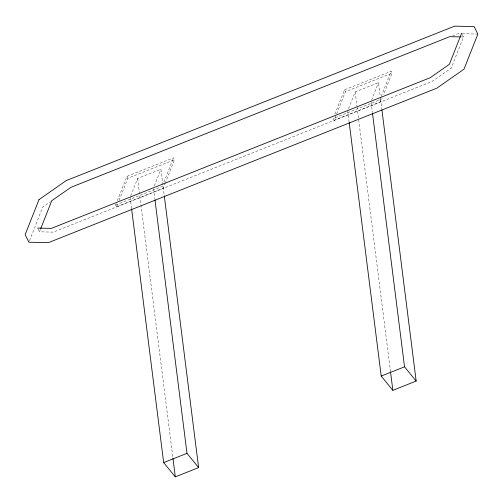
<?xml version="1.0" encoding="UTF-8"?>
<svg xmlns="http://www.w3.org/2000/svg" width="503" height="503" viewBox="0 0 503 503"><rect width="100%" height="100%" fill="white"/><g stroke="black" fill="none" stroke-linecap="round" stroke-linejoin="round"><path stroke-width="0.38" stroke-dasharray="2.52 1.89" d="M29.488 240.742L42.755 207.117L50.331 201.816M462.27 34.481L463.521 36.977L451.266 68.043L432.071 81.467L53.249 232.128L39.479 231.814L40.334 229.645M165.468 182.583L163.211 188.311L116.589 206.846L115.652 204.979L116.218 203.545M117.344 200.684L126.945 176.364L173.56 157.823L174.497 159.696L165.751 181.872M116.589 206.846L118.004 203.269M119.129 200.408L127.881 178.238L174.497 159.696M130.736 195.9L137.621 178.464L160.929 169.19L164.173 194.9M154.333 185.903L160.929 169.19M163.965 182.143L173.56 157.823M334.891 114.162L344.492 89.842L391.108 71.3L392.044 73.174L383.582 94.633M380.947 97.054L379.815 99.915L333.2 118.457L334.137 120.324L336.4 114.602M336.677 113.892L345.429 91.716L392.044 73.174M348.573 108.654L355.168 91.942L378.476 82.668L380.149 95.916M371.591 100.11L378.476 82.668M381.23 96.337L391.108 71.3M334.137 120.324L380.758 101.788L382.167 98.211M452.537 35.946L458.378 33.626L461.49 33.695M115.652 204.979L162.268 186.437L163.211 188.311M462.27 33.714L477.85 34.072M461.226 36.926L463.521 36.977M379.815 99.915L380.758 101.788M344.492 89.842L345.429 91.716M126.945 176.364L127.881 178.238M37.914 228.695L39.479 231.814M380.538 99.034L381.821 109.164M371.12 102.342L372.396 112.452M355.168 91.942L356.935 105.963M357.036 106.743L390.403 370.868M347.711 110.83L349.088 121.72M153.572 188.864L154.849 198.974M137.621 178.464L172.856 457.39M130.164 197.352L131.635 209.022"/><path stroke-width="0.75" d="M40.617 228.922L51.734 200.747L70.929 187.323L449.751 36.656L460.465 36.908M461.641 33.229L449.386 64.296L430.191 77.726L51.369 228.387L37.599 228.066M163.67 462.603L186.984 453.329L198.622 467.595L175.314 476.863L163.67 462.603L131.635 209.022M381.217 376.081L404.531 366.813L416.17 381.073L392.862 390.347L381.217 376.081L349.183 122.499M381.922 109.937L416.17 381.073M372.497 113.232L404.531 366.813M390.498 371.648L392.862 390.347M164.274 195.68L198.622 467.595M154.949 199.754L186.984 453.329M172.95 458.164L175.314 476.863M38.995 199.628L25.15 234.719L28.91 242.207L48.382 242.653L436.862 88.151L464.005 69.163L477.85 34.072L474.09 26.584L454.618 26.137L66.138 180.634L38.995 199.628"/></g></svg>
